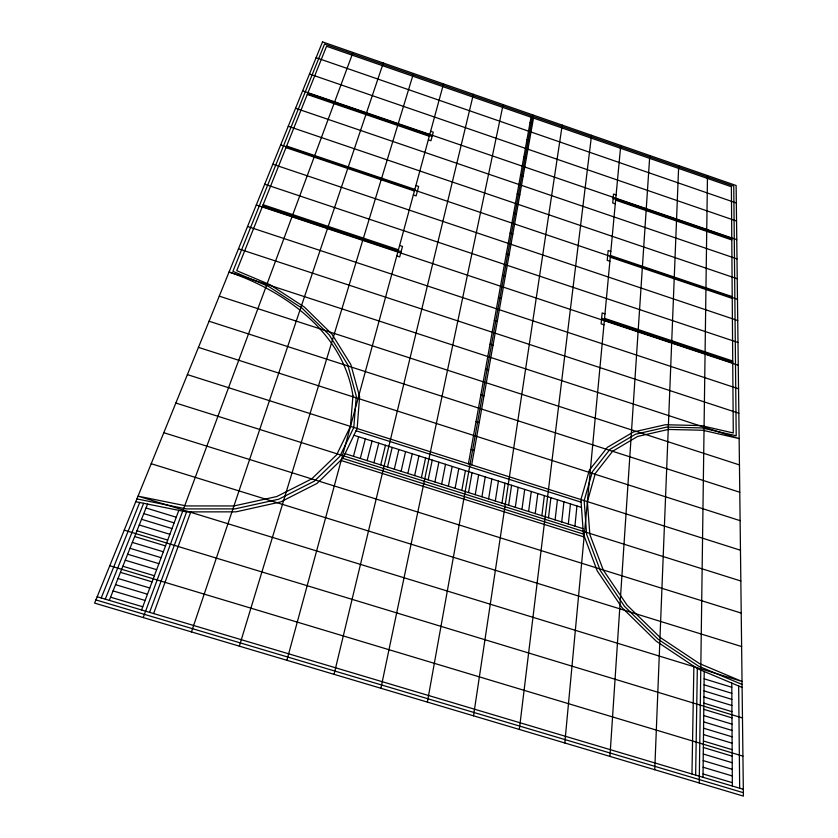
<?xml version="1.0" encoding="UTF-8"?>
<svg xmlns="http://www.w3.org/2000/svg" width="838" height="838" viewBox="0 0 838 838"><rect width="100%" height="100%" fill="white"/><g stroke="black" fill="none" stroke-linecap="round" stroke-linejoin="round"><path stroke-width="1.26" d="M703.009 777.297L704.213 671.5M699.238 782.964L707.482 175.561M695.645 775.098L697.321 668.556M691.968 773.998L693.885 666.273M654.75 769.724L678.696 165.568M609.938 756.4L649.785 155.533M564.802 742.971L620.738 145.445M574.92 526.107L576.953 505.963M568.332 524.022L570.448 503.9M561.722 521.948L563.932 501.836M555.112 519.864L557.417 499.773M548.492 517.779L550.891 497.699M519.33 729.448L591.544 135.306M541.872 515.684L544.354 495.625M535.241 513.6L537.818 493.561M528.6 511.505L531.271 491.487M521.948 509.41L524.714 489.402M515.297 507.315L518.156 487.328M508.635 505.209L511.589 485.244M473.522 715.82L562.225 125.124M501.972 503.114L505.01 483.159M495.3 501.009L498.432 481.075M488.617 498.903L491.843 478.99M481.923 496.787L485.254 476.895M475.23 494.682L478.645 474.811M471.689 464.891L533.492 118.064M468.526 492.566L472.035 472.716M427.38 702.087L532.759 114.9M468.4 463.843L531.03 117.215M461.811 490.45L465.425 470.621M455.097 488.334L458.805 468.515M448.372 486.218L452.174 466.42M441.636 484.092L445.533 464.315M434.901 481.965L438.892 462.209M428.155 479.839L432.24 460.104M380.902 688.26L503.146 104.614M421.399 477.712L425.578 457.988M414.642 475.586L418.916 455.882M407.865 473.449L412.244 453.767M401.098 471.312L405.561 451.651M394.31 469.175L398.878 449.524M387.523 467.038L392.184 447.408M334.069 674.328L473.407 94.285M380.724 464.891L385.48 445.282M373.916 462.744L378.776 443.155M367.107 460.596L372.062 441.029M360.288 458.449L365.337 438.903M353.458 456.301L358.612 436.766M286.889 660.302L443.512 83.915M239.354 646.161L413.48 73.482M191.462 631.915L383.301 63.007M153.616 613.563L190.781 511.892M149.604 612.369L186.612 511.892M143.214 617.554L352.987 52.48M141.57 609.97L178.819 510.373M109.317 600.354L147.572 504.078M105.274 599.149L143.644 503.282M101.23 597.944L139.716 502.496M135.777 501.7L186.371 511.892L236.023 511.84L280.678 501.91L317.047 483.4L342.91 458.197L357.156 428.522L359.596 396.604L350.829 364.54L331.963 334.184L304.477 307.148L270.077 284.752L236.745 270.664L326.558 46.268L731.375 186.727L733.281 432.974L701.312 425.61L665.414 424.73L633.444 431.968L607.445 447.272L589.376 470.149L580.933 499.574L583.363 533.89L597.211 570.856L622.047 607.665L656.353 641.28L697.52 668.693L742.112 687.432M136.908 498.924L186.392 508.917L234.975 508.896L278.708 499.228L314.365 481.148L339.767 456.511L353.804 427.453L356.276 396.175L347.728 364.729L329.261 334.949L302.309 308.394L268.548 286.407L232.912 271.334L324.536 44.079L733.753 186.109L736.204 435.781L702.045 427.925L666.828 427.087L635.487 434.22L610.033 449.273L592.372 471.742L584.159 500.6L586.61 534.235L600.228 570.416L624.582 606.44L658.176 639.3L698.463 666.105L742.07 684.447M113.067 590.905L145.121 600.479M703.124 767.241L732.297 775.957M110.574 597.19L142.753 606.796M703.04 773.935L732.339 782.671M97.177 596.74L743.316 789.312M95.888 599.914L743.358 792.696M109.778 565.723L742.929 756.138M120.442 572.344L152.087 581.855M703.344 747.486L732.182 756.159M118.011 578.482L149.782 588.014M703.271 754.022L732.223 762.706M115.55 584.673L147.457 594.226M703.197 760.611L732.255 769.305M130.005 548.293L161.116 557.699M703.637 721.853L732.045 730.443M127.638 554.232L158.885 563.67M703.564 728.191L732.077 736.801M125.26 560.224L156.643 569.683M703.491 734.57L732.108 743.201M122.861 566.258L154.37 575.748M703.417 741.002L732.15 749.654M136.971 530.737L167.705 540.091M703.857 703.124L731.941 711.661M124.234 530.119L742.468 717.957M134.667 536.54L165.526 545.915M703.784 709.325L731.972 717.873M132.341 542.395L163.337 551.781M703.711 715.558L732.003 724.137M146.022 507.975L176.263 517.235M704.13 678.801L731.794 687.275M143.78 513.6L174.147 522.881M704.067 684.814L731.836 693.309M141.528 519.267L172.02 528.569M703.993 690.879L731.867 699.374M139.265 524.986L169.873 534.309M703.92 696.975L731.899 705.502M151.207 463.718L741.62 646.538M163.798 432.701L741.221 613.081M345.088 453.662L582.986 528.652M175.844 403.036L740.834 581.006M342.784 458.323L583.426 534.068M340.689 460.366L584.557 537.085M356.077 430.763L581.111 502.172M353.908 435.278L581.488 507.399M470.998 449.461L474.256 450.509M187.387 374.617L740.467 550.231M198.449 347.382L740.122 520.66M209.071 321.237L739.776 492.252M476.036 421.577L479.221 422.603M219.263 296.139L739.451 464.912M480.876 394.782L483.997 395.798M485.527 369.024L488.596 370.019M490.01 344.24L493.016 345.225M494.326 320.367L497.269 321.342M238.484 248.813L738.833 413.26M498.474 297.364L501.375 298.328M247.556 226.48L738.55 388.822M502.486 275.189L505.324 276.142M399.611 245.461L402.512 246.424L399.695 256.91L396.762 255.946M604.963 313.873L602.155 312.93L601.118 323.835L603.947 324.777M263.132 204.744L398.438 249.776M604.544 318.356L732.726 361.01M262.776 205.624L401.109 251.651M601.642 318.356L732.726 361.974M262.43 206.504L397.956 251.578M604.366 320.242L732.737 362.938M256.292 204.964L738.268 365.253M506.351 253.788L509.137 254.731M264.714 184.224L737.995 342.501M413.344 194.94L416.119 195.872L418.654 186.424L415.91 185.491M609.886 261.278L607.204 260.367L608.147 250.531L610.808 251.431M510.08 233.132L512.825 234.053M272.832 164.227L737.733 320.535M513.694 213.177L516.386 214.088M286.627 146.042L414.852 189.378M610.431 255.485L732.223 296.652M280.667 144.922L737.482 299.302M285.999 147.624L414.412 191.012M610.274 257.182L732.244 298.391M295.563 108.27L737 258.9M517.172 193.882L519.822 194.783M288.241 126.287L737.231 278.761M430.638 131.283L433.256 132.184L430.952 140.742L428.312 139.841M616.108 194.908L613.563 194.039L612.704 202.964L615.27 203.844M302.633 90.85L736.77 239.668M307.839 93.049L429.685 134.803M615.762 198.585L731.773 238.348M307.556 93.762L432.104 136.447M613.133 198.48L731.784 239.144M307.263 94.474L429.286 136.28M615.616 200.125L731.794 239.93M520.545 175.215L523.153 176.106M526.966 139.674L529.49 140.543M309.473 74.006L736.55 221.043M523.813 157.156L526.369 158.036M530.025 122.736L532.507 123.595M316.094 57.696L736.33 202.995M738.666 685.987L739.671 788.223M731.773 683.096L732.349 786.044M352.945 395.756L350.452 426.395L336.635 454.825L311.694 478.907L276.739 496.546L233.938 505.953L186.413 505.943L138.029 496.148L742.039 681.462L699.395 663.539L659.998 637.33L627.117 605.214L603.245 569.987L589.858 534.571L587.386 501.627L595.368 473.323L612.609 451.273L637.529 436.483L668.242 429.454L702.768 430.25L739.137 438.599L229.057 272.015C285.653 291.446 343.318 332.759 352.945 395.756M322.515 41.9L94.6 603.098L743.4 796.1L736.12 185.502L322.515 41.9"/></g></svg>
